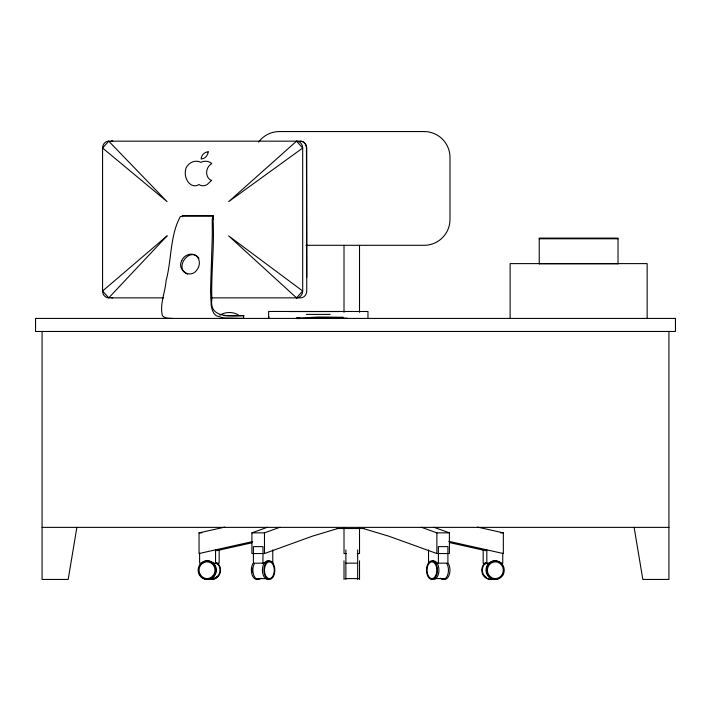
<?xml version="1.0" encoding="UTF-8"?>
<svg xmlns="http://www.w3.org/2000/svg" width="711" height="711" viewBox="0 0 711 711"><rect width="100%" height="100%" fill="white"/><g stroke="black" fill="none" stroke-linecap="round" stroke-linejoin="round"><path stroke-width="1.07" d="M76.877 527.375L68.176 579.438L42.073 579.438L42.073 331.468M213.264 218.775L213.06 219.228C214.589 245.864 211.025 272.535 211.842 299.207C209.043 318.972 231.075 315.675 243.589 315.684L243.589 318.421L223.592 317.995L216.322 315.782L213.922 313.453L212.234 309.934L211.185 305.099L210.536 290.701L212.278 236.043L212.234 219.006L213.264 216.037L182.478 216.037L180.23 216.739C169.876 235.91 171.742 259.915 166.072 280.703C165.308 292.274 159.486 304.264 162.446 315.782C164.908 318.519 168.934 318.244 172.311 318.412M296.531 297.873A6.852 6.159 -90 0 0 302.69 291.021L228.658 235.901L296.531 297.865L302.69 291.021L302.69 148.021A6.852 6.159 90 0 0 296.531 141.169L228.658 201.648L302.69 148.021L296.531 141.169M219.85 315.169C225.485 311.702 233.075 311.569 238.692 315.169M337.778 528.522L312.422 536.156L264.474 553.54L251.907 553.54L251.907 532.859L267.416 527.242M251.907 532.859L264.474 532.859L279.983 527.242M252.556 541.595L199.036 553.54L199.036 532.859L224.907 527.091M216.642 550.67L251.978 542.786M338.72 311.525L289.35 311.551M343.244 317.266L318.297 317.026L298.22 318.173L347.252 318.181M182.478 215.691L213.273 215.691L213.264 219.121M539.24 238.789L618.019 238.789M305.908 245.304L424.138 245.304A25.854 25.854 0 0 0 449.992 219.45L449.992 157.415A25.854 25.854 0 0 0 424.138 131.562L279.379 131.562A25.854 25.854 0 0 0 258.582 142.067M539.24 263.745L618.019 263.745M306.743 277.317L306.45 148.021A6.852 6.159 90 0 0 300.291 141.169M163.601 297.865L108.73 297.865A6.852 6.159 -90 0 1 102.571 291.021L102.571 148.021A6.852 6.159 90 0 1 108.73 141.169L300.584 141.169A6.852 6.159 -90 0 1 306.743 148.021L306.743 291.021A6.852 6.159 90 0 1 300.584 297.865L211.105 297.865M306.45 314.395L330.144 314.395M223.814 315.684L244.042 315.684M296.807 318.555L300.113 318.555M42.073 527.375L668.927 527.375M337.121 528.522L364.085 528.522M199.036 532.859L201.888 532.859M421.294 527.242L436.874 532.859L449.414 532.859L449.414 553.54L436.874 553.54L388.695 536.156L363.214 528.522M500.446 532.859L503.335 532.859L503.335 553.54L448.819 541.355M346.221 553.54L344.008 553.54L344.008 527.491M357.304 553.54L359.517 553.54L359.517 527.491M202.795 563.165L199.604 563.165L199.604 553.238M212.367 563.165L219.166 563.165L219.166 549.923M265.141 563.165L253.409 563.165L253.409 546.617L262.963 546.617L262.963 563.165M345.875 563.165L357.66 563.165M436.19 563.165L447.903 563.165L447.903 546.617L438.385 546.617L438.385 563.165M490.012 563.165L483.178 563.165L483.178 549.923M500.633 563.165L502.757 563.165L502.757 553.238M256.813 578.603L267.283 578.603M345.119 578.603L358.406 578.603M435.079 578.603L444.482 578.603M296.558 317.657L299.855 317.728M323.994 318.226L327.282 318.297M269.131 317.124L268.634 316.964M269.131 318.484L268.634 318.315L268.634 311.471L367.969 311.498L367.969 318.315M477.499 527.091L503.335 532.859M449.325 542.546L485.693 550.67M433.826 527.242L449.414 532.859M187.668 274.144C173.404 268.856 189.375 245.837 198.991 258.253M634.123 527.375L642.824 579.438L668.927 579.438L668.927 331.468M647.143 318.421L647.143 263.612L510.125 263.612L510.125 318.421M618.019 263.888L618.019 238.105L539.24 238.105L539.24 263.888M486.822 549.923L486.822 563.165M436.874 532.859L436.874 553.54M428.52 549.923L428.52 563.165M359.517 245.304L359.517 312.316M359.517 560.828L359.517 579.438M357.66 549.923L357.66 579.438M345.875 549.923L345.875 579.438M344.008 245.304L344.008 312.316M344.008 560.828L344.008 579.438M272.775 549.923L272.775 563.165M264.474 532.859L264.474 553.54M215.557 549.923L215.557 563.165M182.478 216.037L182.478 216.722M217.993 563.547A9.305 8.861 -90 0 1 219.397 574.781A9.305 8.861 -90 0 1 209.434 579.118M216.233 562.508A9.305 8.861 -90 0 1 219.184 574.061A9.305 8.861 -90 0 1 208.865 579.118M201.284 563.547A9.305 8.861 -90 0 1 213.629 563.361A9.305 8.861 -90 0 1 214.162 576.319A9.305 8.861 -90 0 1 201.853 577.261M201.284 576.71A9.305 8.861 -90 0 1 199.871 574.781M199.515 574.07A9.305 8.861 -90 0 1 198.991 572.542M199.871 565.476A9.305 8.861 -90 0 1 200.76 564.152M215.753 562.97A8.372 7.972 -90 0 1 217.397 564.303M217.397 576.15A8.372 7.972 -90 0 1 213.824 578.319M258.2 579.118A9.305 5.457 -90 0 1 252.067 574.781A9.305 5.457 -90 0 1 252.929 563.547M261.026 578.194A9.305 5.457 -90 0 1 253.969 575.794A9.305 5.457 -90 0 1 254.44 563.547M269.256 579.118A9.305 5.457 -90 0 1 262.395 570.133A9.305 5.457 -90 0 1 269.256 561.139M252.067 572.391A8.372 4.906 -90 0 1 252.067 568.053M432.057 561.139A9.305 5.484 -90 0 1 438.954 570.133A9.305 5.484 -90 0 1 432.057 579.118M446.872 563.547A9.305 5.484 -90 0 1 447.343 575.794A9.305 5.484 -90 0 1 440.251 578.194M448.374 563.547A9.305 5.484 -90 0 1 449.245 574.781A9.305 5.484 -90 0 1 443.086 579.118M499.246 578.194A9.305 8.852 -90 0 1 487.293 575.012A9.305 8.852 -90 0 1 489.968 562.357A9.305 8.852 -90 0 1 502.073 564.792M503.37 572.542A9.305 8.852 -90 0 1 502.49 574.781M502.073 575.466A9.305 8.852 -90 0 1 501.086 576.71M493.47 579.118A9.305 8.852 -90 0 1 483.16 574.061A9.305 8.852 -90 0 1 486.102 562.508M492.892 579.118A9.305 8.852 -90 0 1 482.938 574.781A9.305 8.852 -90 0 1 484.342 563.547M486.582 577.483A8.372 7.963 -90 0 1 484.929 576.15M484.929 564.303A8.372 7.963 -90 0 1 486.582 562.97M110.889 141.409A6.852 6.159 -90 0 1 112.489 141.169M112.782 297.865A6.852 6.159 90 0 1 111.192 297.633M111.192 141.409A6.852 6.159 -90 0 1 112.782 141.169M181.758 260.599C176.577 269.931 189.953 279.174 196.503 270.447A10.274 8.976 -61.8 0 0 197.827 257.586C193.65 251.436 184.158 254.262 181.758 260.599M211.514 180.47L207.168 184.549A8.728 7.714 -67.1 0 1 199 184.549A8.728 7.714 -67.1 0 1 190.824 184.549A15.26 13.482 -67.1 0 1 186.069 167.876A11.918 10.532 -67.1 0 1 200.804 162.357A11.918 10.532 -67.1 0 1 211.789 163.592A9.412 8.319 -67.1 0 0 206.608 172.418A9.412 8.319 -67.1 0 0 211.514 180.47M108.73 141.169L102.571 148.021L167.076 201.648L108.73 141.169M167.076 235.901L108.73 297.865L102.571 291.021L167.076 235.901M675.45 318.421L35.55 318.421L35.55 331.468L675.45 331.468L675.45 318.421M214.651 574.781A9.305 8.861 -90 0 0 206.972 560.828A9.305 8.861 -90 0 0 199.302 574.781A9.305 8.861 -90 0 0 214.651 574.781M212.651 576.15A8.372 7.972 -90 0 0 209.078 562.134A8.372 7.972 -90 0 0 199.311 572.391A8.372 7.972 -90 0 0 212.651 576.15M273.22 576.71A9.305 5.457 -90 0 0 270.767 561.139A9.305 5.457 -90 0 0 264.092 572.542A9.305 5.457 -90 0 0 273.22 576.71M273.628 574.417A8.372 4.906 -90 0 0 269.38 561.85A8.372 4.906 -90 0 0 265.132 574.417A8.372 4.906 -90 0 0 273.628 574.417M436.714 574.781A9.305 5.484 -90 0 0 431.968 560.828A9.305 5.484 -90 0 0 427.222 574.781A9.305 5.484 -90 0 0 436.714 574.781M436.216 574.417A8.372 4.933 -90 0 0 431.941 561.85A8.372 4.933 -90 0 0 427.675 574.417A8.372 4.933 -90 0 0 436.216 574.417M503.068 574.781A9.305 8.852 -90 0 0 495.407 560.828A9.305 8.852 -90 0 0 487.737 574.781A9.305 8.852 -90 0 0 503.068 574.781M502.268 574.417A8.372 7.963 -90 0 0 495.363 561.85A8.372 7.963 -90 0 0 488.466 574.417A8.372 7.963 -90 0 0 502.268 574.417M208.19 151.843A7.27 6.426 -67.1 0 0 201.08 158.988A7.27 6.426 -67.1 0 0 208.19 151.843"/></g></svg>
